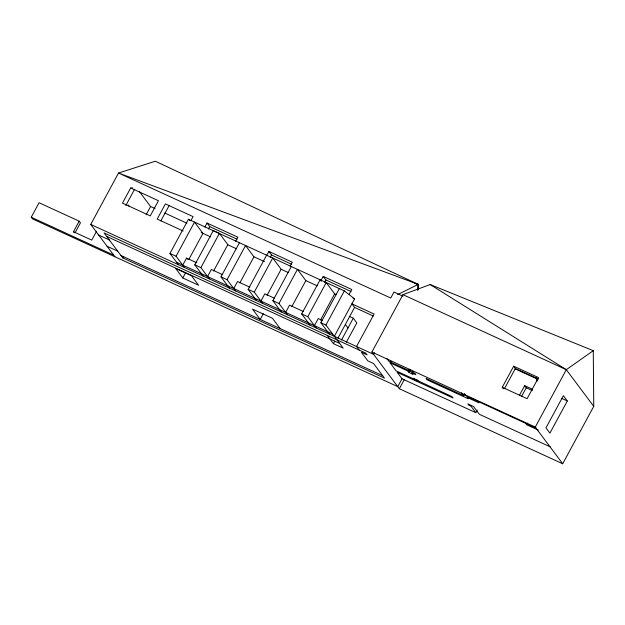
<?xml version="1.0" encoding="UTF-8"?>
<svg xmlns="http://www.w3.org/2000/svg" width="625" height="625" viewBox="0 0 625 625"><rect width="100%" height="100%" fill="white"/><g stroke="black" fill="none" stroke-linecap="round" stroke-linejoin="round"><path stroke-width="0.94" d="M417.836 290.117L418.258 284.367L155.312 161.234L118.523 173.031L90.727 224.437L114.922 256.773M417.797 290.109L418.258 284.367L118.523 173.031L390.734 298.039L393.977 292.039L403 296.18M417.258 380L413.125 378.492L452.016 396.617L453.016 397.961L397.188 372.328L402.016 378.781L397.766 386.641L32.5 218.898L31.25 217.234L39.078 202.75L79.195 221.172L80.445 222.844L75.18 232.578M74.32 232.836L73.492 231.727L79.195 221.172M96.578 231.18L91.75 240.109L73.492 231.727M130.68 187.969L122.477 203.125L150.266 215.891L158.461 200.727L130.68 187.969L132.602 187.828M125.836 205.469L134.562 189.32M122.781 257.93L104.07 232.922L365.758 353.094L367.102 354.883L361.398 352.266L367.828 360.867L373.531 363.484L384.469 378.109L122.781 257.93L123.664 256.305M146.133 214.75L150.578 206.523L139.469 191.672M160.789 220.992L169.312 205.227M178.391 264.695L169.961 253.437L188.422 219.297L344.367 290.914L354.586 298.867L334.344 336.312M190.812 220.844L193.086 216.633L165.406 203.914L157.203 219.078L183.164 230.992M184.5 267.5L176.07 256.242L194.523 222.102L202.953 233.367L188.766 259.609M182.727 265.141L186.539 258.086L196.75 262.773M204.852 227.078L207.039 223.039L237.867 237.188L235.68 241.234M208.414 229.047L209.727 226.625L207.039 223.039M182.797 277.984L175.672 268.461L191.453 275.703L198.578 285.227L182.797 277.984L185.5 272.992M203.211 276.094L194.781 264.828L213.297 230.594L219.398 233.398L227.828 244.664L213.586 271M209.32 278.898L200.891 267.633L219.398 233.398M207.547 276.539L211.359 269.484L222.711 274.695M229.398 288.125L220.969 276.859L239.43 242.727M235.508 290.93L227.078 279.664L245.539 245.531L253.961 256.797L264.5 261.633M233.742 288.562L237.539 281.531L249.836 287.172M239.766 283.047L253.961 256.797M256.578 300.602L248.156 289.344L266.609 255.203M266.688 255.477L268.875 251.43L292.305 262.188L290.117 266.234M270.242 257.445L271.555 255.016L268.875 251.43M262.688 303.406L254.258 292.141L272.719 258.008L281.141 269.273L288.234 272.531M260.922 301.047L264.836 293.805L274.578 298.281M267.055 295.328L281.141 269.273M263.312 313.742L260.227 319.445L252.484 309.094L272.43 318.258L280.18 328.609M281.297 311.953L272.867 300.688L291.32 266.555M287.398 314.758L278.977 303.492L297.43 269.359L305.859 280.625L317.211 285.836M285.633 312.391L289.547 305.156L303.516 311.57M291.773 306.68L305.859 280.625M310.102 325.18L301.672 313.922L320.133 279.781L321.25 281.289M321.031 280.43L323.219 276.391L351.781 289.5L349.156 294.359M324.594 282.398L325.898 279.977L323.219 276.391M316.211 327.984L307.781 316.719L326.234 282.586L334.664 293.852L336.414 294.656M314.438 325.625L318.25 318.57L322.617 320.578M320.477 320.094L334.664 293.852M329.305 334L320.875 322.734L339.336 288.602M327.25 335.414L333.406 343.641L343.18 348.125L325.914 325.047L344.367 290.914M333.406 343.641L334.773 341.117M337.945 338.188L354.586 307.422L351.898 303.836L374.094 314.023L356.531 346.5L359.211 350.086M341.5 339.984L353.297 318.172L349.227 316.305M346.359 342.234L356.82 322.891L353.297 318.172M371.898 352.062L402.938 294.656L430.141 284.539L593.281 350.68L593.75 406.359L562.711 463.766L399.344 388.75L371.898 352.062L535.266 427.086L562.711 463.766M374.453 352.773L373.602 354.344L90.727 224.437M418.016 381.008L396.062 370.82L390.109 362.867L391.039 361.156M412.867 371.18L411.945 372.891L413.031 374.344L409.062 372.523L407.977 371.07L408.898 369.359M399.344 388.75L404.437 379.32M409.062 372.523L410.422 370M417.844 381.32L417.898 380.852M477.805 401.352L478.891 402.797L467.227 397.438L468.18 398.719L427.164 379.883L426.055 378.398L463.852 395.758L464.773 394.047M402.016 378.781L475.828 412.672L477.211 410.109M502.266 387.289L513.68 366.188L538.508 377.594L527.102 398.695L502.266 387.289L503.406 388.805M504.43 388.727L515.383 368.469L513.68 366.188M519.617 395.039L524.68 385.68L532.617 389.32M521.648 396.297L526.25 387.781L524.68 385.68M538.234 430.047L526.773 424.781L527.68 423.109M535.266 427.086L566.305 369.68L593.281 350.68M567.312 400.961L549.914 433.125L545.977 427.867L563.375 395.695L567.312 400.961L561.586 398.328M397.609 294.617L418.258 284.367L414.508 283.289M402.938 294.656L566.305 369.68L593.75 406.359M209.727 226.625L237.023 239.156M271.555 255.016L291.516 264.18M325.898 279.977L351 291.5M515.383 368.469L538.445 379.055M515.016 368.82L537.148 378.984M353.008 298.148L354.586 298.867M150.578 206.523L155.008 208.562M164.766 213.039L186.93 223.219M201.211 232.57L210.609 236.883M227.773 244.766L236.508 248.773M354.586 307.422L373.359 316.039M526.25 387.781L532.43 390.617M169.961 253.437L176.07 256.242M194.781 264.828L200.891 267.633M220.969 276.859L227.078 279.664M248.156 289.344L254.258 292.141M272.867 300.688L278.977 303.492M301.672 313.922L307.781 316.719M320.875 322.734L325.914 325.047M176.625 262.336L332.57 333.945M536.273 428.195L466.141 395.992L464.438 393.719M390.109 362.867L407.977 371.07M411.945 372.891L415.875 374.695L414.766 373.219L389 361.383L386.773 358.406M106.695 236.43L339.648 343.414M413.758 379.336L417.727 381.156M98.664 235.047L109.32 239.945M550.188 446.82L479.375 414.305L473.539 406.508L467.891 403.914L468.898 405.258L471 406.219L475.828 412.672M107.039 246.242L117.695 251.133M120.953 255.484L382.641 375.664M31.25 217.234L113.641 255.07M430.141 284.539L566.305 369.68M188.422 219.297L189.883 220.438M525.695 423.336L526.773 424.781M461.617 392.773L463.852 395.758M413.289 378.18L413.922 379.023M345.359 324.484L347.984 328M186.539 258.086L187.43 259.273M128.227 204.984L129.344 206.477M536.391 377.367L537.234 381.039"/></g></svg>
